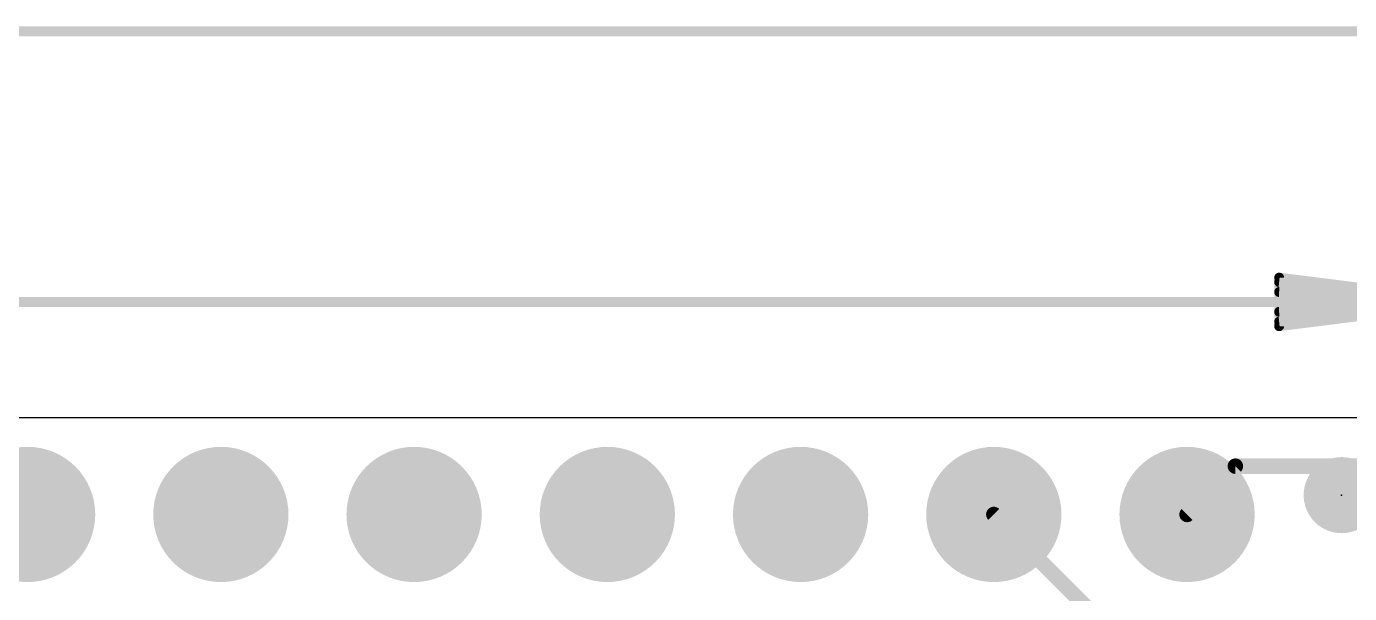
# Model space of a CAD drawing. Extents: x -6.7 to 59.9, y -5.3 to 30.3.
# Drawn here: x 29.19 to 46.59, y 20.55 to 28.01 of the extents above; entities that cross this region are included whole.
import ezdxf

# ---------------------------------------------------------------- set-up
doc = ezdxf.new("R2010")
doc.units = 0
for name, color, linetype in [('1', 12, 'CONTINUOUS'), ('16', 132, 'CONTINUOUS'), ('17', 110, 'CONTINUOUS'), ('20', 53, 'CONTINUOUS'), ('23', 40, 'CONTINUOUS'), ('47', 253, 'CONTINUOUS')]:
    doc.layers.add(name, color=color, linetype=linetype)

# ---------------------------------------------------------------- blocks, each defined once
blk = doc.blocks.new('PIE')
at = {"const_width": 0.5}
blk.add_lwpolyline([(0, -0.25, 1), (0, 0.25, 1), (0, -0.25)], format="xyb", dxfattribs=at)
blk = doc.blocks.new('ROUNDP')
at = {"const_width": 0.5}
blk.add_lwpolyline([(0, -0.25, 1), (0, 0.25, 1), (0, -0.25)], format="xyb", dxfattribs=at)

msp = doc.modelspace()

# ---------------------------------------------------------------- linework, layer by layer
at = {"layer": '16', "const_width": 0.2032}
for points in [[(44.45, 21.59), (45.085, 22.225)], [(45.085, 22.225), (49.022, 22.225)], [(44.323, 19.177), (41.91, 21.59)]]:
    msp.add_lwpolyline(points, dxfattribs=at)
at = {"layer": '16', "const_width": 0.1016}
for points in [[(45.085, 22.2758, 1), (45.085, 22.1742)], [(45.1209, 22.1891, 1), (45.0491, 22.2609)], [(41.9459, 21.6259, 1), (41.8741, 21.5541)], [(44.4141, 21.6259, 1), (44.4859, 21.5541)]]:
    msp.add_lwpolyline(points, format="xyb", dxfattribs=at)
at = {"layer": '20'}
msp.add_line((48.26, 22.86), (2.54, 22.86), dxfattribs=at)
at = {"layer": '23'}
msp.add_point((46.482, 21.844), dxfattribs=at)
at = {"layer": '47', "const_width": 0.13}
for points in [[(0.065, 27.94), (50.735, 27.94)], [(48.195, 24.384), (45.66, 24.7032)], [(45.66, 24.7032), (45.66, 24.0648)], [(48.195, 24.384), (45.66, 24.644)], [(48.195, 24.384), (45.66, 24.514)], [(2.605, 24.384), (48.195, 24.384)], [(45.66, 24.0648), (48.195, 24.384)], [(45.66, 24.254), (48.195, 24.384)], [(45.66, 24.124), (48.195, 24.384)]]:
    msp.add_lwpolyline(points, dxfattribs=at)
at = {"layer": '47', "const_width": 0.065}
for points in [[(45.6641, 24.7355, 1), (45.6559, 24.671)], [(45.6925, 24.7032, 1), (45.6275, 24.7032)], [(45.6633, 24.6763, 1), (45.6567, 24.6117)], [(45.6617, 24.5465, 1), (45.6583, 24.4815)], [(45.6583, 24.2865, 1), (45.6617, 24.2215)], [(45.6567, 24.1563, 1), (45.6633, 24.0917)], [(45.6559, 24.097, 1), (45.6641, 24.0325)], [(45.6275, 24.0648, 1), (45.6925, 24.0648)]]:
    msp.add_lwpolyline(points, format="xyb", dxfattribs=at)

# ---------------------------------------------------------------- block references
at = {"layer": '1'}
msp.add_blockref('PIE', (46.482, 21.844), dxfattribs=at)
at = {"layer": '17', "xscale": 1.778, "yscale": 1.778}
for p in [(29.21, 21.59), (29.21, 21.59), (31.75, 21.59), (31.75, 21.59), (34.29, 21.59), (34.29, 21.59), (36.83, 21.59), (36.83, 21.59), (39.37, 21.59), (39.37, 21.59), (41.91, 21.59), (41.91, 21.59), (44.45, 21.59), (44.45, 21.59)]:
    msp.add_blockref('ROUNDP', p, dxfattribs=at)

doc.saveas('drawing.dxf')
